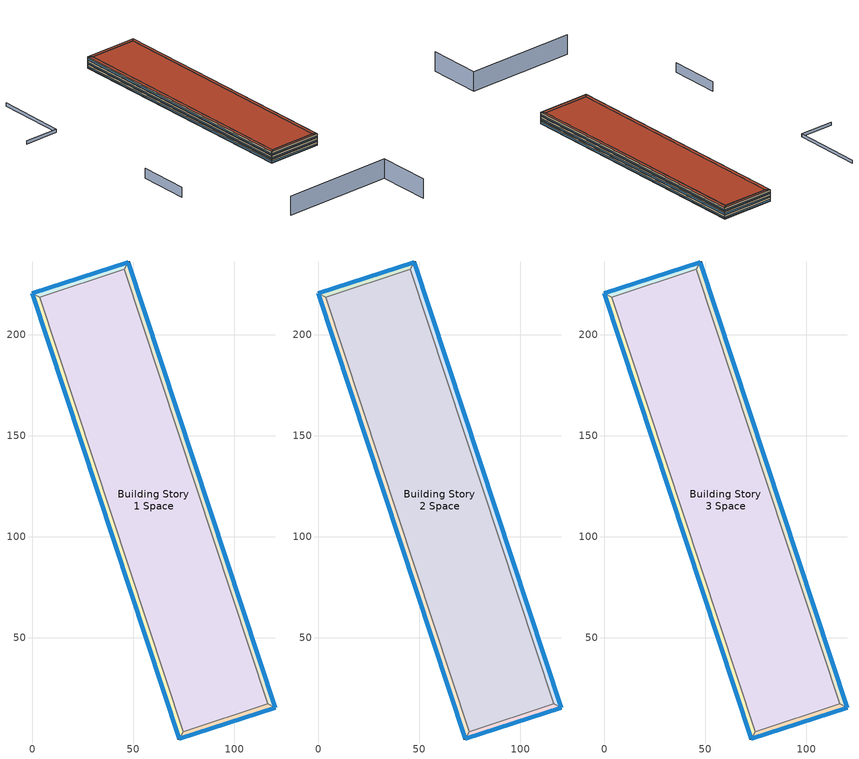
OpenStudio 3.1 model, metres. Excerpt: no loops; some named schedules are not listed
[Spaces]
Building Story 1 Space
 floor ground: 74.58,3.57 3.57,218.81 45.6,232.57 116.62,17.33 z0
 wall adiabatic (Typical Interior Wall): 3.57,218.81 74.58,3.57 116.62,17.33 45.6,232.57 3.57,218.81 z0:3.6
 ceiling adiabatic (Typical Interior Floor): 116.62,17.33 45.6,232.57 3.57,218.81 74.58,3.57 z3.6
Building Story 1 Space 1
 floor ground: 72.78,0 0,220.61 3.57,218.81 74.58,3.57 z0
 wall outside: 0,220.61 72.78,0 z0:3.6
 wall adiabatic (Typical Interior Wall): 72.78,0 74.58,3.57 3.57,218.81 0,220.61 z0:3.6
 window: 0.01,220.59 72.77,0.02 z0.76:1.84
 ceiling adiabatic (Typical Interior Ceiling): 74.58,3.57 3.57,218.81 0,220.61 72.78,0 z3.6
Building Story 1 Space 2
 floor ground: 0,220.61 47.41,236.14 45.6,232.57 3.57,218.81 z0
 wall outside: 47.41,236.14 0,220.61 z0:3.6
 wall adiabatic (Typical Interior Wall): 0,220.61 3.57,218.81 45.6,232.57 47.41,236.14 z0:3.6
 window: 47.38,236.13 0.02,220.62 z0.76:1.84
 ceiling adiabatic (Typical Interior Ceiling): 3.57,218.81 45.6,232.57 47.41,236.14 0,220.61 z3.6
Building Story 1 Space 3
 floor ground: 47.41,236.14 120.19,15.53 116.62,17.33 45.6,232.57 z0
 wall outside: 120.19,15.53 47.41,236.14 z0:3.6
 wall adiabatic (Typical Interior Wall): 47.41,236.14 45.6,232.57 116.62,17.33 120.19,15.53 z0:3.6
 window: 120.18,15.55 47.41,236.11 z0.76:1.84
 ceiling adiabatic (Typical Interior Ceiling): 45.6,232.57 116.62,17.33 120.19,15.53 47.41,236.14 z3.6
Building Story 1 Space 4
 floor ground: 120.19,15.53 72.78,0 74.58,3.57 116.62,17.33 z0
 wall outside: 72.78,0 120.19,15.53 z0:3.6
 wall adiabatic (Typical Interior Wall): 120.19,15.53 116.62,17.33 74.58,3.57 72.78,0 z0:3.6
 window: 72.8,0.01 120.16,15.52 z0.76:1.84
 ceiling adiabatic (Typical Interior Ceiling): 116.62,17.33 74.58,3.57 72.78,0 120.19,15.53 z3.6
Building Story 2 Space
 floor adiabatic (Typical Interior Floor): 74.58,3.57 3.57,218.81 45.6,232.57 116.62,17.33 z3.6
 wall adiabatic (Typical Interior Wall): 3.57,218.81 74.58,3.57 116.62,17.33 45.6,232.57 3.57,218.81 z3.6:7.2
 ceiling adiabatic (Typical Interior Ceiling): 116.62,17.33 45.6,232.57 3.57,218.81 74.58,3.57 z7.2
Building Story 2 Space 1
 floor adiabatic (Typical Interior Ceiling): 72.78,0 0,220.61 3.57,218.81 74.58,3.57 z3.6
 wall outside: 0,220.61 72.78,0 z3.6:7.2
 wall adiabatic (Typical Interior Wall): 72.78,0 74.58,3.57 3.57,218.81 0,220.61 z3.6:7.2
 window: 0.01,220.59 72.77,0.02 z4.36:5.44
 ceiling adiabatic (Typical Interior Ceiling): 74.58,3.57 3.57,218.81 0,220.61 72.78,0 z7.2
Building Story 2 Space 2
 floor adiabatic (Typical Interior Ceiling): 0,220.61 47.41,236.14 45.6,232.57 3.57,218.81 z3.6
 wall outside: 47.41,236.14 0,220.61 z3.6:7.2
 wall adiabatic (Typical Interior Wall): 0,220.61 3.57,218.81 45.6,232.57 47.41,236.14 z3.6:7.2
 window: 47.38,236.13 0.02,220.62 z4.36:5.44
 ceiling adiabatic (Typical Interior Ceiling): 3.57,218.81 45.6,232.57 47.41,236.14 0,220.61 z7.2
Building Story 2 Space 3
 floor adiabatic (Typical Interior Ceiling): 47.41,236.14 120.19,15.53 116.62,17.33 45.6,232.57 z3.6
 wall outside: 120.19,15.53 47.41,236.14 z3.6:7.2
 wall adiabatic (Typical Interior Wall): 47.41,236.14 45.6,232.57 116.62,17.33 120.19,15.53 z3.6:7.2
 window: 120.18,15.55 47.41,236.11 z4.36:5.44
 ceiling adiabatic (Typical Interior Ceiling): 45.6,232.57 116.62,17.33 120.19,15.53 47.41,236.14 z7.2
Building Story 2 Space 4
 floor adiabatic (Typical Interior Ceiling): 120.19,15.53 72.78,0 74.58,3.57 116.62,17.33 z3.6
 wall outside: 72.78,0 120.19,15.53 z3.6:7.2
 wall adiabatic (Typical Interior Wall): 120.19,15.53 116.62,17.33 74.58,3.57 72.78,0 z3.6:7.2
 window: 72.8,0.01 120.16,15.52 z4.36:5.44
 ceiling adiabatic (Typical Interior Ceiling): 116.62,17.33 74.58,3.57 72.78,0 120.19,15.53 z7.2
Building Story 3 Space
 floor adiabatic (Typical Interior Ceiling): 74.58,3.57 3.57,218.81 45.6,232.57 116.62,17.33 z7.2
 wall adiabatic (Typical Interior Wall): 3.57,218.81 74.58,3.57 116.62,17.33 45.6,232.57 3.57,218.81 z7.2:10.8
 roof outside: 116.62,17.33 45.6,232.57 3.57,218.81 74.58,3.57 z10.8
Building Story 3 Space 1
 floor adiabatic (Typical Interior Ceiling): 72.78,0 0,220.61 3.57,218.81 74.58,3.57 z7.2
 wall outside: 0,220.61 72.78,0 z7.2:10.8
 wall adiabatic (Typical Interior Wall): 72.78,0 74.58,3.57 3.57,218.81 0,220.61 z7.2:10.8
 window: 0.01,220.59 72.77,0.02 z7.96:9.04
 roof outside: 74.58,3.57 3.57,218.81 0,220.61 72.78,0 z10.8
Building Story 3 Space 2
 floor adiabatic (Typical Interior Ceiling): 0,220.61 47.41,236.14 45.6,232.57 3.57,218.81 z7.2
 wall outside: 47.41,236.14 0,220.61 z7.2:10.8
 wall adiabatic (Typical Interior Wall): 0,220.61 3.57,218.81 45.6,232.57 47.41,236.14 z7.2:10.8
 window: 47.38,236.13 0.02,220.62 z7.96:9.04
 roof outside: 3.57,218.81 45.6,232.57 47.41,236.14 0,220.61 z10.8
Building Story 3 Space 3
 floor adiabatic (Typical Interior Ceiling): 47.41,236.14 120.19,15.53 116.62,17.33 45.6,232.57 z7.2
 wall outside: 120.19,15.53 47.41,236.14 z7.2:10.8
 wall adiabatic (Typical Interior Wall): 47.41,236.14 45.6,232.57 116.62,17.33 120.19,15.53 z7.2:10.8
 window: 120.18,15.55 47.41,236.11 z7.96:9.04
 roof outside: 45.6,232.57 116.62,17.33 120.19,15.53 47.41,236.14 z10.8
Building Story 3 Space 4
 floor adiabatic (Typical Interior Ceiling): 120.19,15.53 72.78,0 74.58,3.57 116.62,17.33 z7.2
 wall outside: 72.78,0 120.19,15.53 z7.2:10.8
 wall adiabatic (Typical Interior Wall): 120.19,15.53 116.62,17.33 74.58,3.57 72.78,0 z7.2:10.8
 window: 72.8,0.01 120.16,15.52 z7.96:9.04
 roof outside: 116.62,17.33 74.58,3.57 72.78,0 120.19,15.53 z10.8
shading: -101.15,112.24 -70.26,122.19 / -70.26,122.19 -89.96,182.92 z0:3; 163.61,-107.84 148.37,-61.64 / 148.37,-61.64 49.91,-93.89 z0:18; -20.31,-27.8 -34.94,16.3 z0:9
[Site]
Buffalo Niagara Intl Ap_NY_USA: Latitude {deg}=42.817; Longitude {deg}=-78.8492; Time Zone {hr}=-5; Elevation {m}=215; Terrain=City
[Site:WaterMainsTemperature]
Calculation Method=Correlation; Annual Average Outdoor Air Temperature {C}=8.96667; Maximum Difference In Monthly Average Outdoor Air Temperatures {deltaC}=26.2
[SizingPeriod:DesignDay] Barometric Pressure {Pa}=98769; Sky Clearness=0; Rain Indicator=0; Snow Indicator=0; Day of Month=21; Daylight Saving Time Indicator=0; Humidity Indicating Type=Wetbulb; Dry-Bulb Temperature Range Modifier Type=DefaultMultipliers
Name | Maximum Dry-Bulb Temperature {C} | Daily Dry-Bulb Temperature Range {deltaC} | Humidity Indicating Conditions at Maximum Dry-Bulb | Wind Speed {m/s} | Wind Direction {deg} | Month | Day Type | Solar Model Indicator | ASHRAE Taub | ASHRAE Taud
Buffalo Niagara Intl Ap Ann Clg .4% Condns DB=>MWB 1 | 30.3 | 9.3 | 21.8 | 5.7 | 240 | 7 | SummerDesignDay | ASHRAETau | 0.462 | 2.001
Buffalo Niagara Intl Ap Ann Clg .4% Condns WB=>MDB 1 | 27.8 | 9.3 | 23.8 | 5.7 | 240 | 7 | SummerDesignDay | ASHRAETau | 0.462 | 2.001
Buffalo Niagara Intl Ap Ann Htg 99.6% Condns DB 1 | -16.3 | 0 | -16.3 | 5.1 | 270 | 1 | WinterDesignDay | ASHRAEClearSky
[ClimateZones]
Climate Zone Institution Name 1=ASHRAE; Climate Zone Document Name 1=ANSI/ASHRAE Standard 169; Climate Zone Document Year 1=2006; Climate Zone Value 1=6A
[Site:GroundTemperature:FCfactorMethod]
January Ground Temperature {C}=7.4; February Ground Temperature {C}=-0; March Ground Temperature {C}=-7.6; April Ground Temperature {C}=-12.6; May Ground Temperature {C}=-7.7; June Ground Temperature {C}=0.3; July Ground Temperature {C}=7; August Ground Temperature {C}=14.2; September Ground Temperature {C}=19.2; October Ground Temperature {C}=20.9; November Ground Temperature {C}=20; December Ground Temperature {C}=15.4
[Building]
Mall 1: Nominal Floor to Floor Height {m}=3.6; Default Construction Set=Res 90.1-2013 - StMall - ASHRAE 169-2013-6A; Standards Number of Stories=3; Standards Number of Above Ground Stories=3; Standards Building Type=StripMall
[DefaultConstructionSet]
Res 90.1-2013 - StMall - ASHRAE 169-2013-6A: Default Exterior Surface Constructions=Default Surface Constructions 1; Default Interior Surface Constructions=Default Surface Constructions 2; Default Ground Contact Surface Constructions=Default Surface Constructions 3; Default Exterior SubSurface Constructions=Default Sub Surface Constructions 1; Default Interior SubSurface Constructions=Default Sub Surface Constructions 2; Interior Partition Construction=Typical Interior Partition
[DefaultSurfaceConstructions]
Name | Floor Construction | Wall Construction | Roof Ceiling Construction
Default Surface Constructions 1 | Typical Insulated Exterior Mass Floor R-19.61 | Typical Insulated Steel Framed Exterior Wall R-20.41 | Typical IEAD Roof R-31.25
Default Surface Constructions 2 | Typical Interior Floor | Typical Interior Wall | Typical Interior Ceiling
Default Surface Constructions 3 | Typical Insulated Carpeted 8in Slab Floor | Typical Insulated Basement Mass Wall
[Construction]
Typical Insulated Exterior Mass Floor R-19.61: Typical Insulation R-17.04, 4 in. Normalweight Concrete Floor, Typical Carpet Pad
Typical Insulated Steel Framed Exterior Wall R-20.41: 25mm Stucco, 5/8 in. Gypsum Board, Typical Insulation R-18.23, 5/8 in. Gypsum Board
Typical IEAD Roof R-31.25: Roof Membrane, Typical Insulation R-30.13, Metal Roof Surface
Typical Interior Floor: 100mm Normalweight concrete floor, CP02 CARPET PAD
Typical Interior Wall: G01 13mm gypsum board, G01 13mm gypsum board
Typical Interior Ceiling: CP02 CARPET PAD, 100mm Normalweight concrete floor
Typical Insulated Carpeted 8in Slab Floor: 8 in. Normalweight Concrete Floor, Typical Carpet Pad
Typical Insulated Basement Mass Wall: 8 in. Concrete Block Basement Wall
U 0.48 SHGC 0.40 Dbl Ref-D Clr 6mm/13mm: REF D CLEAR 6MM, AIR 13MM, CLEAR 6MM
Typical Insulated Metal Door R-2.0: F08 Metal surface, Typical Insulation R-1.15
U 0.44 SHGC 0.26 Dbl Ref-B-H Clr 6mm/13mm Air: REF B CLEAR HI 6MM, AIR 13MM, CLEAR 6MM
Typical Overhead Door R-2.0: Typical Insulation R-1.15 1
Window_U_0.50_SHGC_0.40_Skylight_Frame_Width_0.430_in: Glass_2052_LayerAvg, Gap_1_W_0_0038, Glass_2027F_LayerAvg
Typical Interior Window: Clear 3mm
Typical Interior Door; Typical Interior Partition: G05 25mm wood
InteriorFurnishings 1: Std Wood 6inch 1
InteriorFurnishings 2: Std Wood 6inch 2
[Material:NoMass] Roughness=Smooth; Thermal Absorptance=0.9; Solar Absorptance=0.7
Name | Thermal Resistance {m2-K/W} | Visible Absorptance
Typical Insulation R-17.04 | 3.00072 | 0.7
Typical Carpet Pad; CP02 CARPET PAD | 0.21648 | 0.8
Typical Insulation R-18.23 | 3.21036 | 0.7
Typical Insulation R-30.13 | 5.30668 | 0.7
Typical Insulation R-1.15 | 0.202509 | 0.7
Typical Insulation R-1.15 1 | 0.202527 | 0.7
[Material] Thermal Absorptance=0.9
Name | Roughness | Thickness {m} | Conductivity {W/m-K} | Density {kg/m3} | Specific Heat {J/kg-K} | Solar Absorptance | Visible Absorptance
4 in. Normalweight Concrete Floor | MediumRough | 0.1016 | 2.31 | 2322 | 832 | 0.7 | 0.7
25mm Stucco | Smooth | 0.0254 | 0.72 | 1856 | 840 | 0.7 | 0.7
5/8 in. Gypsum Board | MediumSmooth | 0.0159 | 0.16 | 800 | 1090 | 0.7 | 0.7
Roof Membrane | VeryRough | 0.0095 | 0.16 | 1121.29 | 1460 | 0.7 | 0.7
Metal Roof Surface; F08 Metal surface | Smooth | 0.0008 | 45.28 | 7824 | 500 | 0.7 | 0.7
100mm Normalweight concrete floor | MediumRough | 0.1016 | 2.31045 | 2322 | 832.557 | 0.7 | 0.7
G01 13mm gypsum board | Smooth | 0.0127 | 0.160031 | 800.001 | 1090.73 | 0.7 | 0.5
8 in. Normalweight Concrete Floor | MediumRough | 0.2032 | 2.31 | 2322 | 832 | 0.7 | 0.7
8 in. Concrete Block Basement Wall | MediumRough | 0.2032 | 1.326 | 1842 | 912 | 0.7 | 0.7
G05 25mm wood | MediumSmooth | 0.0254 | 0.15 | 608 | 1630 | 0.5 | 0.5
Std Wood 6inch 1; Std Wood 6inch 2 | MediumSmooth | 0.15 | 0.12 | 540 | 1210 | 0.7 | 0.7
[DefaultSubSurfaceConstructions]
Name | Fixed Window Construction | Operable Window Construction | Door Construction | Glass Door Construction | Overhead Door Construction | Skylight Construction | Tubular Daylight Dome Construction | Tubular Daylight Diffuser Construction
Default Sub Surface Constructions 1 | U 0.48 SHGC 0.40 Dbl Ref-D Clr 6mm/13mm | U 0.48 SHGC 0.40 Dbl Ref-D Clr 6mm/13mm | Typical Insulated Metal Door R-2.0 | U 0.44 SHGC 0.26 Dbl Ref-B-H Clr 6mm/13mm Air | Typical Overhead Door R-2.0 | Window_U_0.50_SHGC_0.40_Skylight_Frame_Width_0.430_in | Typical Interior Window | Typical Interior Window
Default Sub Surface Constructions 2 | Typical Interior Window | Typical Interior Window | Typical Interior Door
[WindowMaterial:Glazing] Optical Data Type=SpectralAverage; Infrared Transmittance at Normal Incidence=0; Dirt Correction Factor for Solar and Visible Transmittance=1; Solar Diffusing=No
Name | Thickness {m} | Solar Transmittance at Normal Incidence | Front Side Solar Reflectance at Normal Incidence | Back Side Solar Reflectance at Normal Incidence | Visible Transmittance at Normal Incidence | Front Side Visible Reflectance at Normal Incidence | Back Side Visible Reflectance at Normal Incidence | Front Side Infrared Hemispherical Emissivity | Back Side Infrared Hemispherical Emissivity | Conductivity {W/m-K}
REF D CLEAR 6MM | 0.006 | 0.429 | 0.308 | 0.379 | 0.334 | 0.453 | 0.505 | 0.84 | 0.82 | 0.9
CLEAR 6MM | 0.006 | 0.775 | 0.071 | 0.071 | 0.881 | 0.08 | 0.08 | 0.84 | 0.84 | 0.9
REF B CLEAR HI 6MM | 0.006 | 0.24 | 0.16 | 0.32 | 0.3 | 0.16 | 0.29 | 0.84 | 0.6 | 0.9
Glass_2052_LayerAvg | 0.00837 | 0.507767 | 0.054228 | 0.0544931 | 0.586833 | 0.05805 | 0.058397 | 0.84 | 0.84 | 1
Glass_2027F_LayerAvg | 0.004 | 0.369744 | 0.470069 | 0.340935 | 0.765222 | 0.0546 | 0.073741 | 0.03675 | 0.84 | 1
Clear 3mm | 0.003 | 0.837 | 0.075 | 0.075 | 0.898 | 0.081 | 0.081 | 0.84 | 0.84 | 0.9
[WindowMaterial:Gas] Gas Type=Air
Name | Thickness {m}
AIR 13MM | 0.0127
Gap_1_W_0_0038 | 0.0038
[People:Definition] Number of People Calculation Method=People/Area; People per Space Floor Area {person/m2}=0.0861113; Fraction Radiant=0.3; Enable ASHRAE 55 Comfort Warnings=Yes; Mean Radiant Temperature Calculation Type=ZoneAveraged; Thermal Comfort Model Type 1=Fanger
StripMall Strip mall - type 1 People Definition; StripMall Strip mall - type 2 People Definition; StripMall Strip mall - type 3 People Definition
[Lights:Definition] Design Level Calculation Method=Watts/Area; Fraction Radiant=0.7; Fraction Visible=0.2; Return Air Fraction=0
Name | Watts per Space Floor Area {W/m2}
StripMall Strip mall - type 1 Lights Definition; StripMall Strip mall - type 2 Lights Definition; StripMall Strip mall - type 3 Lights Definition | 13.4549
StripMall Strip mall - type 1 Additional Lights Definition | 4.12753
StripMall Strip mall - type 2 Additional Lights Definition | 2.09315
StripMall Strip mall - type 3 Additional Lights Definition | 0.478574
[ElectricEquipment:Definition] Design Level Calculation Method=Watts/Area
Name | Watts per Space Floor Area {W/m2} | Fraction Latent | Fraction Radiant | Fraction Lost
StripMall Strip mall - type 1 Elec Equip Definition; StripMall Strip mall - type 2 Elec Equip Definition; StripMall Strip mall - type 3 Elec Equip Definition | 4.30556 | 0 | 0.5 | 0
Elevator Lift Motor 1 - pre-normalized value was 16055 W. | 1.3847 | 0 | 0 | 1
Elevator Fan 1 - pre-normalized value was 31 W. | 0.00267001 |  | 0.5
Elevator Lights 1 - pre-normalized value was 32 W. | 0.00278997 |  | 0.5
[DesignSpecification:OutdoorAir] Outdoor Air Method=Sum; Outdoor Air Flow per Floor Area {m3/s-m2}=0.0011811
Blended OA; Blended OA 1; Blended OA 2
[DefaultScheduleSet]
Story Ground Blended Space Type Schedule Set; Story Mid Blended Space Type Schedule Set; Story Top Blended Space Type Schedule Set
[SpaceInfiltration:DesignFlowRate] Schedule=Always On Discrete; Design Flow Rate Calculation Method=Flow/ExteriorArea; Constant Term Coefficient=0; Temperature Term Coefficient=0; Velocity Term Coefficient=0.224; Velocity Squared Term Coefficient=0
Name | Space or SpaceType | Flow per Exterior Surface Area {m3/s-m2}
StripMall Strip mall - type 1 A  - Story Ground Infiltration; StripMall Strip mall - type 1 C  - Story Ground Infiltration | Story Ground Blended Space Type | 0.000166035
StripMall Strip mall - type 1 A end_a - Story Ground Infiltration; StripMall Strip mall - type 1 C end_a - Story Ground Infiltration; StripMall Strip mall - type 2 A end_b - Story Ground Infiltration; StripMall Strip mall - type 2 C end_b - Story Ground Infiltration | Story Ground Blended Space Type | 9.67361e-06
StripMall Strip mall - type 1 B end_a - Story Ground Infiltration; StripMall Strip mall - type 2 B end_b - Story Ground Infiltration | Story Ground Blended Space Type | 4.72837e-05
StripMall Strip mall - type 2 A  - Story Ground Infiltration; StripMall Strip mall - type 2 C  - Story Ground Infiltration | Story Ground Blended Space Type | 5.21205e-05
StripMall Strip mall - type 2 A  - Story Mid Infiltration; StripMall Strip mall - type 2 C  - Story Mid Infiltration; StripMall Strip mall - type 3 A  - Story Mid Infiltration; StripMall Strip mall - type 3 C  - Story Mid Infiltration | Story Mid Blended Space Type | 0.000109078
StripMall Strip mall - type 2 A end_b - Story Mid Infiltration; StripMall Strip mall - type 2 C end_b - Story Mid Infiltration; StripMall Strip mall - type 3 A end_a - Story Mid Infiltration; StripMall Strip mall - type 3 C end_a - Story Mid Infiltration | Story Mid Blended Space Type | 9.67361e-06
StripMall Strip mall - type 2 B end_b - Story Mid Infiltration; StripMall Strip mall - type 3 B end_a - Story Mid Infiltration | Story Mid Blended Space Type | 4.72837e-05
StripMall Strip mall - type 3 A  - Story Top Infiltration; StripMall Strip mall - type 3 C  - Story Top Infiltration | Story Top Blended Space Type | 2.7048e-05
StripMall Strip mall - type 3 A end_a - Story Top Infiltration; StripMall Strip mall - type 3 A end_b - Story Top Infiltration; StripMall Strip mall - type 3 C end_a - Story Top Infiltration; StripMall Strip mall - type 3 C end_b - Story Top Infiltration | Story Top Blended Space Type | 1.19938e-06
StripMall Strip mall - type 3 B end_a - Story Top Infiltration; StripMall Strip mall - type 3 B end_b - Story Top Infiltration | Story Top Blended Space Type | 5.86247e-06
[ElectricEquipment]
Name | Electric Equipment Definition | Space or SpaceType | Schedule | Multiplier
9 Elevator Lift Motors | Elevator Lift Motor 1 - pre-normalized value was 16055 W. | Story Ground Blended Space Type | Elevator Schedule 1 | 9
9 Elevator Fans | Elevator Fan 1 - pre-normalized value was 31 W. | Story Ground Blended Space Type | Elevator Schedule 3 | 9
9 Elevator Lights | Elevator Lights 1 - pre-normalized value was 32 W. | Story Ground Blended Space Type | Elevator Schedule 2 | 9
StripMall Strip mall - type 1 Elec Equip 1 | StripMall Strip mall - type 1 Elec Equip Definition | Story Ground Blended Space Type | RetailStripmall Type1_EQUIP_SCH | 0.75
StripMall Strip mall - type 2 Elec Equip 1 | StripMall Strip mall - type 2 Elec Equip Definition | Story Ground Blended Space Type | RetailStripmall Type2_EQUIP_SCH | 0.25
StripMall Strip mall - type 3 Elec Equip 1 | StripMall Strip mall - type 3 Elec Equip Definition | Story Mid Blended Space Type | RetailStripmall Type3_EQUIP_SCH | 0.5
StripMall Strip mall - type 2 Elec Equip 2 | StripMall Strip mall - type 2 Elec Equip Definition | Story Mid Blended Space Type | RetailStripmall Type2_EQUIP_SCH | 0.5
StripMall Strip mall - type 3 Elec Equip 2 | StripMall Strip mall - type 3 Elec Equip Definition | Story Top Blended Space Type | RetailStripmall Type3_EQUIP_SCH | 1
[Exterior:Lights:Definition]
Name | Design Level {W}
Parking Areas and Drives Def (W/ft^2) | 0.1
Building Facades Def (W/ft^2) | 0.15
Main Entries Def (W/ft) | 30
Other Doors Def (W/ft) | 20
[Exterior:Lights] Control Option=AstronomicalClock
Name | Exterior Lights Definition | Schedule | Multiplier
Parking Areas and Drives | Parking Areas and Drives Def (W/ft^2) | Schedule Ruleset 2 | 705282
Building Facades | Building Facades Def (W/ft^2) | Schedule Ruleset 1 | 17663.7
Main Entries | Main Entries Def (W/ft) | Schedule Ruleset 2 | 599.054
Other Doors | Other Doors Def (W/ft) | Schedule Ruleset 2 | 329.48
[ThermostatSetpoint:DualSetpoint]
Name | Heating Setpoint Temperature Schedule | Cooling Setpoint Temperature Schedule
Story Ground Blended Space Type Thermostat; Story Ground Blended Space Type Thermostat 1; Story Ground Blended Space Type Thermostat 2; Story Ground Blended Space Type Thermostat 3; Story Ground Blended Space Type Thermostat 4 | RetailStripmall Type1_HTGSETP_SCH_NO_OPTIMUM | RetailStripmall Type1_CLGSETP_SCH_NO_OPTIMUM
Story Mid Blended Space Type Thermostat; Story Mid Blended Space Type Thermostat 1; Story Mid Blended Space Type Thermostat 2; Story Mid Blended Space Type Thermostat 3; Story Mid Blended Space Type Thermostat 4; Story Top Blended Space Type Thermostat; Story Top Blended Space Type Thermostat 1; Story Top Blended Space Type Thermostat 2; Story Top Blended Space Type Thermostat 3; Story Top Blended Space Type Thermostat 4 | RetailStripmall Type3_HTGSETP_SCH_NO_OPTIMUM | RetailStripmall Type3_CLGSETP_SCH_NO_OPTIMUM
[InternalMass:Definition] Design Level Calculation Method=SurfaceArea/Area; Surface Area per Space Floor Area=2
Name | Construction
Internal Mass Definition 2 | InteriorFurnishings 1
Internal Mass Definition 3 | InteriorFurnishings 2
[InternalMass]
Name | Internal Mass Definition | Space or SpaceType | Multiplier
StripMall Strip mall - type 3 C end_b - Story Top Mass; StripMall Strip mall - type 3 A end_a - Story Top Mass; StripMall Strip mall - type 3 A end_b - Story Top Mass; StripMall Strip mall - type 3 C end_a - Story Top Mass | Internal Mass Definition 2 | Story Top Blended Space Type | 0.00180284
StripMall Strip mall - type 3 B end_b - Story Top Mass; StripMall Strip mall - type 3 B end_a - Story Top Mass | Internal Mass Definition 2 | Story Top Blended Space Type | 0.0176243
StripMall Strip mall - type 3 C  - Story Top Mass; StripMall Strip mall - type 3 A  - Story Top Mass | Internal Mass Definition 2 | Story Top Blended Space Type | 0.0813141
StripMall Strip mall - type 2 C end_b - Story Mid Mass; StripMall Strip mall - type 3 C end_a - Story Mid Mass; StripMall Strip mall - type 3 A end_a - Story Mid Mass; StripMall Strip mall - type 2 A end_b - Story Mid Mass | Internal Mass Definition 2 | Story Mid Blended Space Type | 0.00180284
StripMall Strip mall - type 2 A  - Story Mid Mass; StripMall Strip mall - type 3 C  - Story Mid Mass; StripMall Strip mall - type 2 C  - Story Mid Mass; StripMall Strip mall - type 3 A  - Story Mid Mass | Internal Mass Definition 2 | Story Mid Blended Space Type | 0.040657
StripMall Strip mall - type 3 B end_a - Story Mid Mass; StripMall Strip mall - type 2 B end_b - Story Mid Mass | Internal Mass Definition 2 | Story Mid Blended Space Type | 0.0176243
StripMall Strip mall - type 3 B  - Story Mid Mass; StripMall Strip mall - type 2 B  - Story Mid Mass | Internal Mass Definition 2 | Story Mid Blended Space Type | 0.397456
StripMall Strip mall - type 1 C  - Story Ground Mass; StripMall Strip mall - type 1 A  - Story Ground Mass | Internal Mass Definition 2 | Story Ground Blended Space Type | 0.061887
StripMall Strip mall - type 3 B  - Story Top Mass | Internal Mass Definition 2 | Story Top Blended Space Type | 0.794912
StripMall Strip mall - type 2 B end_b - Story Ground Mass; StripMall Strip mall - type 1 B end_a - Story Ground Mass | Internal Mass Definition 2 | Story Ground Blended Space Type | 0.0176243
StripMall Strip mall - type 2 A  - Story Ground Mass; StripMall Strip mall - type 2 C  - Story Ground Mass | Internal Mass Definition 2 | Story Ground Blended Space Type | 0.0194271
StripMall Strip mall - type 2 A end_b - Story Ground Mass; StripMall Strip mall - type 2 C end_b - Story Ground Mass; StripMall Strip mall - type 1 A end_a - Story Ground Mass; StripMall Strip mall - type 1 C end_a - Story Ground Mass | Internal Mass Definition 2 | Story Ground Blended Space Type | 0.00180284
StripMall Strip mall - type 2 B  - Story Ground Mass | Internal Mass Definition 2 | Story Ground Blended Space Type | 0.189916
StripMall Strip mall - type 1 B  - Story Ground Mass | Internal Mass Definition 2 | Story Ground Blended Space Type | 0.604996
Building Story 3 Space 4 Mass | Internal Mass Definition 3 | Building Story 3 Space 4 | 1
Building Story 3 Space 3 Mass | Internal Mass Definition 3 | Building Story 3 Space 3 | 1
Building Story 2 Space 4 Mass | Internal Mass Definition 3 | Building Story 2 Space 4 | 1
Building Story 2 Space 3 Mass | Internal Mass Definition 3 | Building Story 2 Space 3 | 1
Building Story 2 Space 2 Mass | Internal Mass Definition 3 | Building Story 2 Space 2 | 1
Building Story 3 Space 1 Mass | Internal Mass Definition 3 | Building Story 3 Space 1 | 1
Building Story 2 Space Mass | Internal Mass Definition 3 | Building Story 2 Space | 1
Building Story 3 Space Mass | Internal Mass Definition 3 | Building Story 3 Space | 1
Building Story 1 Space 1 Mass | Internal Mass Definition 3 | Building Story 1 Space 1 | 1
Building Story 1 Space 2 Mass | Internal Mass Definition 3 | Building Story 1 Space 2 | 1
Building Story 1 Space 4 Mass | Internal Mass Definition 3 | Building Story 1 Space 4 | 1
Building Story 2 Space 1 Mass | Internal Mass Definition 3 | Building Story 2 Space 1 | 1
Building Story 1 Space 3 Mass | Internal Mass Definition 3 | Building Story 1 Space 3 | 1
Building Story 3 Space 2 Mass | Internal Mass Definition 3 | Building Story 3 Space 2 | 1
Building Story 1 Space Mass | Internal Mass Definition 3 | Building Story 1 Space | 1
[People] Activity Level Schedule=HotelSmall Activity_Sch; Work Efficiency Schedule=Work Efficiency Schedule; Clothing Insulation Schedule=Clothing Schedule; Air Velocity Schedule=Air Velocity Schedule
Name | People Definition | Space or SpaceType | Number of People Schedule | Multiplier
StripMall Strip mall - type 1 People 1 | StripMall Strip mall - type 1 People Definition | Story Ground Blended Space Type | RetailStripmall Type1_OCC_SCH | 0.75
StripMall Strip mall - type 2 People 1 | StripMall Strip mall - type 2 People Definition | Story Ground Blended Space Type | RetailStripmall Type2_OCC_SCH | 0.25
StripMall Strip mall - type 3 People 1 | StripMall Strip mall - type 3 People Definition | Story Mid Blended Space Type | RetailStripmall Type3_OCC_SCH | 0.5
StripMall Strip mall - type 2 People 2 | StripMall Strip mall - type 2 People Definition | Story Mid Blended Space Type | RetailStripmall Type2_OCC_SCH | 0.5
StripMall Strip mall - type 3 People 2 | StripMall Strip mall - type 3 People Definition | Story Top Blended Space Type | RetailStripmall Type3_OCC_SCH | 1
[Lights] Fraction Replaceable=1
Name | Lights Definition | Space or SpaceType | Schedule | Multiplier
StripMall Strip mall - type 1 Additional Lights 1 | StripMall Strip mall - type 1 Additional Lights Definition | Story Ground Blended Space Type | RetailStripmall Type1_LIGHT_SCH_2013 | 0.75
StripMall Strip mall - type 1 Lights 1 | StripMall Strip mall - type 1 Lights Definition | Story Ground Blended Space Type | RetailStripmall Type1_LIGHT_SCH_2013 | 0.75
StripMall Strip mall - type 2 Lights 1 | StripMall Strip mall - type 2 Lights Definition | Story Ground Blended Space Type | RetailStripmall Type2_LIGHT_SCH_2013 | 0.25
StripMall Strip mall - type 2 Additional Lights 1 | StripMall Strip mall - type 2 Additional Lights Definition | Story Ground Blended Space Type | RetailStripmall Type2_LIGHT_SCH_2013 | 0.25
StripMall Strip mall - type 3 Additional Lights 1 | StripMall Strip mall - type 3 Additional Lights Definition | Story Mid Blended Space Type | RetailStripmall Type3_LIGHT_SCH_2013 | 0.5
StripMall Strip mall - type 3 Lights 1 | StripMall Strip mall - type 3 Lights Definition | Story Mid Blended Space Type | RetailStripmall Type3_LIGHT_SCH_2013 | 0.5
StripMall Strip mall - type 2 Lights 2 | StripMall Strip mall - type 2 Lights Definition | Story Mid Blended Space Type | RetailStripmall Type2_LIGHT_SCH_2013 | 0.5
StripMall Strip mall - type 2 Additional Lights 2 | StripMall Strip mall - type 2 Additional Lights Definition | Story Mid Blended Space Type | RetailStripmall Type2_LIGHT_SCH_2013 | 0.5
StripMall Strip mall - type 3 Additional Lights 2 | StripMall Strip mall - type 3 Additional Lights Definition | Story Top Blended Space Type | RetailStripmall Type3_LIGHT_SCH_2013 | 1
StripMall Strip mall - type 3 Lights 2 | StripMall Strip mall - type 3 Lights Definition | Story Top Blended Space Type | RetailStripmall Type3_LIGHT_SCH_2013 | 1
[SpaceType] Standards Building Type=StripMall
Name | Default Schedule Set | Design Specification Outdoor Air Object | Standards Space Type
Story Ground Blended Space Type | Story Ground Blended Space Type Schedule Set | Blended OA | Strip mall - type 1
Story Mid Blended Space Type | Story Mid Blended Space Type Schedule Set | Blended OA 1 | Strip mall - type 3
Story Top Blended Space Type | Story Top Blended Space Type Schedule Set | Blended OA 2 | Strip mall - type 3
[Space]
Name | Space Type | Building Story | Thermal Zone
Building Story 1 Space | Story Ground Blended Space Type | Building Story 1 | Building Story 1 ThermalZone
Building Story 1 Space 1 | Story Ground Blended Space Type | Building Story 1 | Building Story 1 ThermalZone 1
Building Story 1 Space 2 | Story Ground Blended Space Type | Building Story 1 | Building Story 1 ThermalZone 2
Building Story 1 Space 3 | Story Ground Blended Space Type | Building Story 1 | Building Story 1 ThermalZone 3
Building Story 1 Space 4 | Story Ground Blended Space Type | Building Story 1 | Building Story 1 ThermalZone 4
Building Story 2 Space | Story Mid Blended Space Type | Building Story 2 | Building Story 2 ThermalZone
Building Story 2 Space 1 | Story Mid Blended Space Type | Building Story 2 | Building Story 2 ThermalZone 1
Building Story 2 Space 2 | Story Mid Blended Space Type | Building Story 2 | Building Story 2 ThermalZone 2
Building Story 2 Space 3 | Story Mid Blended Space Type | Building Story 2 | Building Story 2 ThermalZone 3
Building Story 2 Space 4 | Story Mid Blended Space Type | Building Story 2 | Building Story 2 ThermalZone 4
Building Story 3 Space | Story Top Blended Space Type | Building Story 3 | Building Story 3 ThermalZone
Building Story 3 Space 1 | Story Top Blended Space Type | Building Story 3 | Building Story 3 ThermalZone 1
Building Story 3 Space 2 | Story Top Blended Space Type | Building Story 3 | Building Story 3 ThermalZone 2
Building Story 3 Space 3 | Story Top Blended Space Type | Building Story 3 | Building Story 3 ThermalZone 3
Building Story 3 Space 4 | Story Top Blended Space Type | Building Story 3 | Building Story 3 ThermalZone 4
[BuildingStory] Nominal Floor to Floor Height {m}=3.6
Name | Nominal Z Coordinate {m}
Building Story 1 | 3.6
Building Story 2 | 7.2
Building Story 3 | 10.8
[ThermalZone] Use Ideal Air Loads=No
Name | Thermostat
Building Story 1 ThermalZone | Story Ground Blended Space Type Thermostat
Building Story 1 ThermalZone 1 | Story Ground Blended Space Type Thermostat 1
Building Story 1 ThermalZone 2 | Story Ground Blended Space Type Thermostat 2
Building Story 1 ThermalZone 3 | Story Ground Blended Space Type Thermostat 3
Building Story 1 ThermalZone 4 | Story Ground Blended Space Type Thermostat 4
Building Story 2 ThermalZone | Story Mid Blended Space Type Thermostat
Building Story 2 ThermalZone 1 | Story Mid Blended Space Type Thermostat 1
Building Story 2 ThermalZone 2 | Story Mid Blended Space Type Thermostat 2
Building Story 2 ThermalZone 3 | Story Mid Blended Space Type Thermostat 3
Building Story 2 ThermalZone 4 | Story Mid Blended Space Type Thermostat 4
Building Story 3 ThermalZone | Story Top Blended Space Type Thermostat
Building Story 3 ThermalZone 1 | Story Top Blended Space Type Thermostat 1
Building Story 3 ThermalZone 2 | Story Top Blended Space Type Thermostat 2
Building Story 3 ThermalZone 3 | Story Top Blended Space Type Thermostat 3
Building Story 3 ThermalZone 4 | Story Top Blended Space Type Thermostat 4
[Schedule:Ruleset]
Name | Default Day Schedule | Summer Design Day Schedule | Winter Design Day Schedule
Clothing Schedule | Clothing Schedule Default Winter Clothes
Air Velocity Schedule | Air Velocity Schedule Default
Work Efficiency Schedule | Work Efficiency Schedule Default
RetailStripmall Type1_OCC_SCH | RetailStripmall Type1_OCC_SCH Default | RetailStripmall Type1_OCC_SCH Summer Design Day | RetailStripmall Type1_OCC_SCH Winter Design Day
HotelSmall Activity_Sch | HotelSmall Activity_Sch Default | HotelSmall Activity_Sch Summer Design Day | HotelSmall Activity_Sch Winter Design Day
RetailStripmall Type1_LIGHT_SCH_2013 | RetailStripmall Type1_LIGHT_SCH_2013 Default | RetailStripmall Type1_LIGHT_SCH_2013 Summer Design Day | RetailStripmall Type1_LIGHT_SCH_2013 Winter Design Day
RetailStripmall Type1_EQUIP_SCH | RetailStripmall Type1_EQUIP_SCH Default | RetailStripmall Type1_EQUIP_SCH Summer Design Day | RetailStripmall Type1_EQUIP_SCH Winter Design Day
RetailStripmall Type2_OCC_SCH | RetailStripmall Type2_OCC_SCH Default | RetailStripmall Type2_OCC_SCH Summer Design Day | RetailStripmall Type2_OCC_SCH Winter Design Day
RetailStripmall Type2_LIGHT_SCH_2013 | RetailStripmall Type2_LIGHT_SCH_2013 Default | RetailStripmall Type2_LIGHT_SCH_2013 Summer Design Day | RetailStripmall Type2_LIGHT_SCH_2013 Winter Design Day
RetailStripmall Type2_EQUIP_SCH | RetailStripmall Type2_EQUIP_SCH Default | RetailStripmall Type2_EQUIP_SCH Summer Design Day | RetailStripmall Type2_EQUIP_SCH Winter Design Day
RetailStripmall Type3_OCC_SCH | RetailStripmall Type3_OCC_SCH Default | RetailStripmall Type3_OCC_SCH Summer Design Day | RetailStripmall Type3_OCC_SCH Winter Design Day
RetailStripmall Type3_LIGHT_SCH_2013 | RetailStripmall Type3_LIGHT_SCH_2013 Default | RetailStripmall Type3_LIGHT_SCH_2013 Summer Design Day | RetailStripmall Type3_LIGHT_SCH_2013 Winter Design Day
RetailStripmall Type3_EQUIP_SCH | RetailStripmall Type3_EQUIP_SCH Default | RetailStripmall Type3_EQUIP_SCH Summer Design Day | RetailStripmall Type3_EQUIP_SCH Winter Design Day
Elevator Schedule 1 | 33 space(s) Occ Sch Default 1 | 33 space(s) Occ Sch Summer Design Day 1 | 33 space(s) Occ Sch Winter Design Day 1
Elevator Schedule 2 | 33 space(s) Occ Sch Default 2 | 33 space(s) Occ Sch Summer Design Day 2 | 33 space(s) Occ Sch Winter Design Day 2
Elevator Schedule 3 | 33 space(s) Occ Sch Default 3 | 33 space(s) Occ Sch Summer Design Day 3 | 33 space(s) Occ Sch Winter Design Day 3
Schedule Ruleset 1 | Schedule Day 29
Schedule Ruleset 2 | Schedule Day 30
RetailStripmall Type1_HTGSETP_SCH_NO_OPTIMUM | RetailStripmall Type1_HTGSETP_SCH_NO_OPTIMUM Default | RetailStripmall Type1_HTGSETP_SCH_NO_OPTIMUM Summer Design Day | RetailStripmall Type1_HTGSETP_SCH_NO_OPTIMUM Winter Design Day
RetailStripmall Type1_CLGSETP_SCH_NO_OPTIMUM | RetailStripmall Type1_CLGSETP_SCH_NO_OPTIMUM Default | RetailStripmall Type1_CLGSETP_SCH_NO_OPTIMUM Summer Design Day | RetailStripmall Type1_CLGSETP_SCH_NO_OPTIMUM Winter Design Day
RetailStripmall Type3_HTGSETP_SCH_NO_OPTIMUM | RetailStripmall Type3_HTGSETP_SCH_NO_OPTIMUM Default | RetailStripmall Type3_HTGSETP_SCH_NO_OPTIMUM Summer Design Day | RetailStripmall Type3_HTGSETP_SCH_NO_OPTIMUM Winter Design Day
RetailStripmall Type3_CLGSETP_SCH_NO_OPTIMUM | RetailStripmall Type3_CLGSETP_SCH_NO_OPTIMUM Default | RetailStripmall Type3_CLGSETP_SCH_NO_OPTIMUM Summer Design Day | RetailStripmall Type3_CLGSETP_SCH_NO_OPTIMUM Winter Design Day
[Schedule:Day]
Clothing Schedule Default Winter Clothes; RetailStripmall Type1_OCC_SCH Summer Design Day; RetailStripmall Type1_LIGHT_SCH_2013 Summer Design Day; RetailStripmall Type1_EQUIP_SCH Summer Design Day; RetailStripmall Type2_OCC_SCH Summer Design Day; RetailStripmall Type2_LIGHT_SCH_2013 Summer Design Day; RetailStripmall Type2_EQUIP_SCH Summer Design Day; RetailStripmall Type3_OCC_SCH Summer Design Day; RetailStripmall Type3_LIGHT_SCH_2013 Summer Design Day; RetailStripmall Type3_EQUIP_SCH Summer Design Day; 33 space(s) Occ Sch Summer Design Day 1; 33 space(s) Occ Sch Winter Design Day 1; 33 space(s) Occ Sch Summer Design Day 2; 33 space(s) Occ Sch Winter Design Day 2; 33 space(s) Occ Sch Summer Design Day 3; 33 space(s) Occ Sch Winter Design Day 3: 24, 0, 1
Clothing Schedule Summer Clothes: 24, 0, 0.5
Air Velocity Schedule Default: 24, 0, 0.2
Work Efficiency Schedule Default; RetailStripmall Type1_OCC_SCH Winter Design Day; RetailStripmall Type1_LIGHT_SCH_2013 Winter Design Day; RetailStripmall Type1_EQUIP_SCH Winter Design Day; RetailStripmall Type2_OCC_SCH Winter Design Day; RetailStripmall Type2_LIGHT_SCH_2013 Winter Design Day; RetailStripmall Type2_EQUIP_SCH Winter Design Day; RetailStripmall Type3_OCC_SCH Winter Design Day; RetailStripmall Type3_LIGHT_SCH_2013 Winter Design Day; RetailStripmall Type3_EQUIP_SCH Winter Design Day: 24, 0, 0
RetailStripmall Type1_OCC_SCH Default: 8, 0, 0, 10, 0, 0.05, 11, 0, 0.1, 12, 0, 0.2, 13, 0, 0.4, 14, 0, 0.6, 16, 0, 0.4, 17, 0, 0.3, 19, 0, 0.6, 21, 0, 0.4, 22, 0, 0.3, 23, 0, 0.2, 24, 0, 0.05
RetailStripmall Type1_OCC_SCH Mon|Tue|Wed|Thu Day: 8, 0, 0, 10, 0, 0.05, 12, 0, 0.1, 13, 0, 0.2, 15, 0, 0.4, 17, 0, 0.25, 20, 0, 0.5, 23, 0, 0.3, 24, 0, 0.05
RetailStripmall Type1_OCC_SCH Sat|Fri Day: 1, 0, 0.05, 9, 0, 0, 10, 0, 0.05, 12, 0, 0.1, 13, 0, 0.2, 14, 0, 0.6, 15, 0, 0.4, 17, 0, 0.25, 20, 0, 0.5, 23, 0, 0.3, 24, 0, 0.2
HotelSmall Activity_Sch Default; HotelSmall Activity_Sch Winter Design Day; HotelSmall Activity_Sch Summer Design Day: 24, 0, 132
RetailStripmall Type1_LIGHT_SCH_2013 Default; RetailStripmall Type1_LIGHT_SCH_2013 Default|Mon|Tue|Wed|Thu Day: 8, 0, 0.05, 9, 0, 0.04991, 10, 0, 0.4991, 23, 0, 0.94829, 24, 0, 0.4991
RetailStripmall Type1_LIGHT_SCH_2013 Sat|Fri Day: 1, 0, 0.4991, 9, 0, 0.05, 10, 0, 0.4991, 24, 0, 0.94829
RetailStripmall Type1_EQUIP_SCH Default; RetailStripmall Type1_EQUIP_SCH Default|Mon|Tue|Wed|Thu Day: 9, 0, 0.05, 10, 0, 0.5, 23, 0, 0.9, 24, 0, 0.5
RetailStripmall Type1_EQUIP_SCH Sat|Fri Day: 1, 0, 0.5, 9, 0, 0.05, 10, 0, 0.5, 24, 0, 0.9
RetailStripmall Type2_OCC_SCH Default: 9, 0, 0, 10, 0, 0.05, 11, 0, 0.1, 12, 0, 0.2, 14, 0, 0.4, 15, 0, 0.3, 16, 0, 0.2, 17, 0, 0.1, 18, 0, 0.05, 24, 0, 0
RetailStripmall Type2_OCC_SCH Sat Day: 8, 0, 0, 9, 0, 0.05, 11, 0, 0.1, 12, 0, 0.2, 13, 0, 0.4, 14, 0, 0.6, 15, 0, 0.4, 18, 0, 0.3, 19, 0, 0.05, 24, 0, 0
RetailStripmall Type2_OCC_SCH Wkdy Day: 8, 0, 0, 9, 0, 0.05, 12, 0, 0.1, 13, 0, 0.2, 14, 0, 0.4, 15, 0, 0.3, 17, 0, 0.2, 19, 0, 0.5, 20, 0, 0.2, 21, 0, 0.05, 24, 0, 0
RetailStripmall Type2_LIGHT_SCH_2013 Default: 9, 0, 0.05, 10, 0, 0.5, 17, 0, 0.95, 18, 0, 0.5, 24, 0, 0.05
RetailStripmall Type2_LIGHT_SCH_2013 Sat Day: 8, 0, 0.05, 9, 0, 0.5, 18, 0, 0.95, 19, 0, 0.5, 24, 0, 0.05
RetailStripmall Type2_LIGHT_SCH_2013 Wkdy Day: 8, 0, 0.05, 9, 0, 0.5, 20, 0, 0.95, 21, 0, 0.5, 24, 0, 0.05
RetailStripmall Type2_EQUIP_SCH Default: 9, 0, 0.05, 10, 0, 0.5, 17, 0, 0.9, 18, 0, 0.5, 24, 0, 0.05
RetailStripmall Type2_EQUIP_SCH Sat Day: 8, 0, 0.05, 9, 0, 0.5, 18, 0, 0.9, 19, 0, 0.5, 24, 0, 0.05
RetailStripmall Type2_EQUIP_SCH Wkdy Day: 8, 0, 0.05, 9, 0, 0.5, 20, 0, 0.9, 21, 0, 0.5, 24, 0, 0.05
RetailStripmall Type3_OCC_SCH Default: 10, 0, 0, 12, 0, 0.11, 13, 0, 0.43, 14, 0, 0.46, 15, 0, 0.5, 16, 0, 0.69, 17, 0, 0.34, 18, 0, 0.11, 24, 0, 0
RetailStripmall Type3_OCC_SCH Sat Day: 9, 0, 0, 11, 0, 0.11, 12, 0, 0.58, 13, 0, 0.71, 14, 0, 0.74, 15, 0, 0.77, 16, 0, 0.8, 17, 0, 0.74, 18, 0, 0.54, 19, 0, 0.11, 24, 0, 0
RetailStripmall Type3_OCC_SCH Wkdy Day: 9, 0, 0, 11, 0, 0.11, 12, 0, 0.43, 13, 0, 0.46, 14, 0, 0.71, 15, 0, 0.5, 16, 0, 0.69, 17, 0, 0.54, 18, 0, 0.71, 19, 0, 0.34, 20, 0, 0.26, 21, 0, 0.11, 24, 0, 0
RetailStripmall Type3_LIGHT_SCH_2013 Default: 10, 0, 0.05, 11, 0, 0.5, 17, 0, 0.95, 18, 0, 0.5, 24, 0, 0.05
RetailStripmall Type3_EQUIP_SCH Default: 10, 0, 0.05, 11, 0, 0.5, 17, 0, 0.9, 18, 0, 0.5, 24, 0, 0.05
RetailStripmall Type3_EQUIP_SCH Sat Day: 9, 0, 0.05, 10, 0, 0.5, 18, 0, 0.9, 19, 0, 0.5, 24, 0, 0.05
RetailStripmall Type3_EQUIP_SCH Wkdy Day: 9, 0, 0.05, 10, 0, 0.5, 20, 0, 0.9, 21, 0, 0.5, 24, 0, 0.05
33 space(s) Occ Sch Default 1: 7, 0, 0, 8, 0, 0.0141443, 9, 0, 0.0381897, 10, 0, 0.00707217, 11, 0, 0.0905238, 12, 0, 0.0367753, 13, 0, 0.127299, 14, 0, 0.0735506, 15, 0, 0.0183876, 16, 0, 0.042433, 17, 0, 0.125885, 18, 0, 0.104668, 19, 0, 0.065064, 20, 0, 0.0919382, 21, 0, 0.0381897, 22, 0, 0, 23, 0, 0.0353608, 24, 0, 0
33 space(s) Occ Sch Sunday 1: 7, 0, 0, 8, 0, 0.00707217, 9, 0, 0.00707217, 10, 0, 0.0452619, 11, 0, 0.0282887, 12, 0, 0.147101, 13, 0, 0.0367753, 14, 0, 0.0311175, 15, 0, 0.0396042, 16, 0, 0.127299, 17, 0, 0.0297031, 18, 0, 0.0381897, 19, 0, 0.0282887, 20, 0, 0, 21, 0, 0.0141443, 22, 0, 0.0141443, 23, 0, 0.0212165, 24, 0, 0
33 space(s) Occ Sch Saturday 1: 1, 0, 0.00707217, 7, 0, 0, 8, 0, 0.00707217, 9, 0, 0.0452619, 10, 0, 0.00707217, 11, 0, 0.147101, 12, 0, 0.0792083, 13, 0, 0.0933526, 14, 0, 0.0480908, 15, 0, 0.0268742, 16, 0, 0.0169732, 17, 0, 0.0212165, 18, 0, 0.157002, 19, 0, 0.0381897, 20, 0, 0.0282887, 22, 0, 0, 23, 0, 0.0141443, 24, 0, 0
33 space(s) Occ Sch Friday 1: 1, 0, 0.00707217, 7, 0, 0, 8, 0, 0.00707217, 9, 0, 0.0452619, 10, 0, 0.00707217, 11, 0, 0.0905238, 12, 0, 0.0367753, 13, 0, 0.155588, 14, 0, 0.101839, 15, 0, 0.0183876, 16, 0, 0.042433, 17, 0, 0.125885, 18, 0, 0.104668, 19, 0, 0.065064, 20, 0, 0.0919382, 21, 0, 0.0381897, 22, 0, 0, 23, 0, 0.0141443, 24, 0, 0
33 space(s) Occ Sch Default 2; 33 space(s) Occ Sch Default 3: 7, 0, 0, 8, 0, 1, 9, 0, 1, 10, 0, 1, 11, 0, 1, 12, 0, 1, 13, 0, 1, 14, 0, 1, 15, 0, 1, 16, 0, 1, 17, 0, 1, 18, 0, 1, 19, 0, 1, 20, 0, 1, 21, 0, 1, 22, 0, 0, 23, 0, 1, 24, 0, 0
33 space(s) Occ Sch Sunday 2; 33 space(s) Occ Sch Sunday 3: 7, 0, 0, 8, 0, 1, 9, 0, 1, 10, 0, 1, 11, 0, 1, 12, 0, 1, 13, 0, 1, 14, 0, 1, 15, 0, 1, 16, 0, 1, 17, 0, 1, 18, 0, 1, 19, 0, 1, 20, 0, 0, 21, 0, 1, 22, 0, 1, 23, 0, 1, 24, 0, 0
33 space(s) Occ Sch Saturday 2; 33 space(s) Occ Sch Saturday 3: 1, 0, 1, 7, 0, 0, 8, 0, 1, 9, 0, 1, 10, 0, 1, 11, 0, 1, 12, 0, 1, 13, 0, 1, 14, 0, 1, 15, 0, 1, 16, 0, 1, 17, 0, 1, 18, 0, 1, 19, 0, 1, 20, 0, 1, 22, 0, 0, 23, 0, 1, 24, 0, 0
33 space(s) Occ Sch Friday 2; 33 space(s) Occ Sch Friday 3: 1, 0, 1, 7, 0, 0, 8, 0, 1, 9, 0, 1, 10, 0, 1, 11, 0, 1, 12, 0, 1, 13, 0, 1, 14, 0, 1, 15, 0, 1, 16, 0, 1, 17, 0, 1, 18, 0, 1, 19, 0, 1, 20, 0, 1, 21, 0, 1, 22, 0, 0, 23, 0, 1, 24, 0, 0
Schedule Day 29: 6, 0, 0, 24, 0, 1
Schedule Day 30: 6, 0, 0.7, 24, 0, 1
RetailStripmall Type1_HTGSETP_SCH_NO_OPTIMUM Default; RetailStripmall Type1_HTGSETP_SCH_NO_OPTIMUM Default|Sat|Fri Day: 8, 0, 15.56, 24, 0, 21.11
RetailStripmall Type1_HTGSETP_SCH_NO_OPTIMUM Mon|Tue|Wed|Thu Day: 1, 0, 21.11, 8, 0, 15.56, 24, 0, 21.11
RetailStripmall Type1_HTGSETP_SCH_NO_OPTIMUM Summer Design Day; RetailStripmall Type3_HTGSETP_SCH_NO_OPTIMUM Summer Design Day: 24, 0, 15.56
RetailStripmall Type1_HTGSETP_SCH_NO_OPTIMUM Winter Design Day: 1, 0, 21.11, 8, 0, 15.56, 9, 0, 18.33, 24, 0, 21.11
RetailStripmall Type1_CLGSETP_SCH_NO_OPTIMUM Default: 8, 0, 26.67, 24, 0, 23.89
RetailStripmall Type1_CLGSETP_SCH_NO_OPTIMUM Mon|Tue|Wed|Thu Day: 8, 0, 29.44, 24, 0, 23.89
RetailStripmall Type1_CLGSETP_SCH_NO_OPTIMUM Sat|Fri Day: 1, 0, 23.89, 8, 0, 29.44, 24, 0, 23.89
RetailStripmall Type1_CLGSETP_SCH_NO_OPTIMUM Summer Design Day: 8, 0, 29.44, 9, 0, 26.67, 24, 0, 23.89
RetailStripmall Type1_CLGSETP_SCH_NO_OPTIMUM Winter Design Day; RetailStripmall Type3_CLGSETP_SCH_NO_OPTIMUM Winter Design Day: 24, 0, 29.44
RetailStripmall Type3_HTGSETP_SCH_NO_OPTIMUM Default: 9, 0, 15.56, 18, 0, 21.11, 24, 0, 15.56
RetailStripmall Type3_HTGSETP_SCH_NO_OPTIMUM Sat Day: 8, 0, 15.56, 19, 0, 21.11, 24, 0, 15.56
RetailStripmall Type3_HTGSETP_SCH_NO_OPTIMUM Wkdy Day: 8, 0, 15.56, 21, 0, 21.11, 24, 0, 15.56
RetailStripmall Type3_HTGSETP_SCH_NO_OPTIMUM Winter Design Day: 8, 0, 15.56, 9, 0, 18.33, 21, 0, 21.11, 24, 0, 15.56
RetailStripmall Type3_CLGSETP_SCH_NO_OPTIMUM Default: 9, 0, 29.44, 17, 0, 23.89, 24, 0, 29.44
RetailStripmall Type3_CLGSETP_SCH_NO_OPTIMUM Sat Day: 8, 0, 29.44, 18, 0, 23.89, 24, 0, 29.44
RetailStripmall Type3_CLGSETP_SCH_NO_OPTIMUM Summer Design Day: 8, 0, 29.44, 9, 0, 26.67, 21, 0, 23.89, 24, 0, 29.44
RetailStripmall Type3_CLGSETP_SCH_NO_OPTIMUM Wkdy Day: 8, 0, 29.44, 21, 0, 23.89, 24, 0, 29.44
[Schedule:Rule] Date Specification Type=DateRange; Start Day=1
Name | Schedule Ruleset | Rule Order | Day Schedule | Start Month | End Month | End Day | Apply Monday | Apply Tuesday | Apply Wednesday | Apply Thursday | Apply Friday | Apply Saturday | Apply Sunday
Schedule Rule 1 | Clothing Schedule | 0 | Clothing Schedule Summer Clothes | 5 | 9 | 30
Schedule Rule 2 | RetailStripmall Type1_OCC_SCH | 1 | RetailStripmall Type1_OCC_SCH Mon|Tue|Wed|Thu Day | 1 | 12 | 31 | Yes | Yes | Yes | Yes
Schedule Rule 3 | RetailStripmall Type1_OCC_SCH | 0 | RetailStripmall Type1_OCC_SCH Sat|Fri Day | 1 | 12 | 31 |  |  |  |  | Yes | Yes
Schedule Rule 4 | RetailStripmall Type1_LIGHT_SCH_2013 | 1 | RetailStripmall Type1_LIGHT_SCH_2013 Default|Mon|Tue|Wed|Thu Day | 1 | 12 | 31 | Yes | Yes | Yes | Yes
Schedule Rule 5 | RetailStripmall Type1_LIGHT_SCH_2013 | 0 | RetailStripmall Type1_LIGHT_SCH_2013 Sat|Fri Day | 1 | 12 | 31 |  |  |  |  | Yes | Yes
Schedule Rule 6 | RetailStripmall Type1_EQUIP_SCH | 1 | RetailStripmall Type1_EQUIP_SCH Default|Mon|Tue|Wed|Thu Day | 1 | 12 | 31 | Yes | Yes | Yes | Yes
Schedule Rule 7 | RetailStripmall Type1_EQUIP_SCH | 0 | RetailStripmall Type1_EQUIP_SCH Sat|Fri Day | 1 | 12 | 31 |  |  |  |  | Yes | Yes
Schedule Rule 10 | RetailStripmall Type2_OCC_SCH | 1 | RetailStripmall Type2_OCC_SCH Sat Day | 1 | 12 | 31 |  |  |  |  |  | Yes
Schedule Rule 11 | RetailStripmall Type2_OCC_SCH | 0 | RetailStripmall Type2_OCC_SCH Wkdy Day | 1 | 12 | 31 | Yes | Yes | Yes | Yes | Yes
Schedule Rule 12 | RetailStripmall Type2_LIGHT_SCH_2013 | 1 | RetailStripmall Type2_LIGHT_SCH_2013 Sat Day | 1 | 12 | 31 |  |  |  |  |  | Yes
Schedule Rule 13 | RetailStripmall Type2_LIGHT_SCH_2013 | 0 | RetailStripmall Type2_LIGHT_SCH_2013 Wkdy Day | 1 | 12 | 31 | Yes | Yes | Yes | Yes | Yes
Schedule Rule 14 | RetailStripmall Type2_EQUIP_SCH | 1 | RetailStripmall Type2_EQUIP_SCH Sat Day | 1 | 12 | 31 |  |  |  |  |  | Yes
Schedule Rule 15 | RetailStripmall Type2_EQUIP_SCH | 0 | RetailStripmall Type2_EQUIP_SCH Wkdy Day | 1 | 12 | 31 | Yes | Yes | Yes | Yes | Yes
Schedule Rule 18 | RetailStripmall Type3_OCC_SCH | 1 | RetailStripmall Type3_OCC_SCH Sat Day | 1 | 12 | 31 |  |  |  |  |  | Yes
Schedule Rule 19 | RetailStripmall Type3_OCC_SCH | 0 | RetailStripmall Type3_OCC_SCH Wkdy Day | 1 | 12 | 31 | Yes | Yes | Yes | Yes | Yes
Schedule Rule 20 | RetailStripmall Type3_LIGHT_SCH_2013 | 1 | RetailStripmall Type3_LIGHT_SCH_2013 Sat Day | 1 | 12 | 31 |  |  |  |  |  | Yes
Schedule Rule 21 | RetailStripmall Type3_LIGHT_SCH_2013 | 0 | RetailStripmall Type3_LIGHT_SCH_2013 Wkdy Day | 1 | 12 | 31 | Yes | Yes | Yes | Yes | Yes
Schedule Rule 22 | RetailStripmall Type3_EQUIP_SCH | 1 | RetailStripmall Type3_EQUIP_SCH Sat Day | 1 | 12 | 31 |  |  |  |  |  | Yes
Schedule Rule 23 | RetailStripmall Type3_EQUIP_SCH | 0 | RetailStripmall Type3_EQUIP_SCH Wkdy Day | 1 | 12 | 31 | Yes | Yes | Yes | Yes | Yes
33 space(s) Occ Sch Sunday Rule 1 | Elevator Schedule 1 | 0 | 33 space(s) Occ Sch Sunday 1 | 1 | 12 | 31 |  |  |  |  |  |  | Yes
33 space(s) Occ Sch Saturday Rule 1 | Elevator Schedule 1 | 1 | 33 space(s) Occ Sch Saturday 1 | 1 | 12 | 31 |  |  |  |  |  | Yes
33 space(s) Occ Sch Friday Rule 1 | Elevator Schedule 1 | 2 | 33 space(s) Occ Sch Friday 1 | 1 | 12 | 31 |  |  |  |  | Yes
33 space(s) Occ Sch Sunday Rule 2 | Elevator Schedule 2 | 0 | 33 space(s) Occ Sch Sunday 2 | 1 | 12 | 31 |  |  |  |  |  |  | Yes
33 space(s) Occ Sch Saturday Rule 2 | Elevator Schedule 2 | 1 | 33 space(s) Occ Sch Saturday 2 | 1 | 12 | 31 |  |  |  |  |  | Yes
33 space(s) Occ Sch Friday Rule 2 | Elevator Schedule 2 | 2 | 33 space(s) Occ Sch Friday 2 | 1 | 12 | 31 |  |  |  |  | Yes
33 space(s) Occ Sch Sunday Rule 3 | Elevator Schedule 3 | 0 | 33 space(s) Occ Sch Sunday 3 | 1 | 12 | 31 |  |  |  |  |  |  | Yes
33 space(s) Occ Sch Saturday Rule 3 | Elevator Schedule 3 | 1 | 33 space(s) Occ Sch Saturday 3 | 1 | 12 | 31 |  |  |  |  |  | Yes
33 space(s) Occ Sch Friday Rule 3 | Elevator Schedule 3 | 2 | 33 space(s) Occ Sch Friday 3 | 1 | 12 | 31 |  |  |  |  | Yes
Schedule Rule 32 | RetailStripmall Type1_HTGSETP_SCH_NO_OPTIMUM | 1 | RetailStripmall Type1_HTGSETP_SCH_NO_OPTIMUM Default|Sat|Fri Day | 1 | 12 | 31 |  |  |  |  | Yes | Yes
Schedule Rule 33 | RetailStripmall Type1_HTGSETP_SCH_NO_OPTIMUM | 0 | RetailStripmall Type1_HTGSETP_SCH_NO_OPTIMUM Mon|Tue|Wed|Thu Day | 1 | 12 | 31 | Yes | Yes | Yes | Yes
Schedule Rule 34 | RetailStripmall Type1_CLGSETP_SCH_NO_OPTIMUM | 1 | RetailStripmall Type1_CLGSETP_SCH_NO_OPTIMUM Mon|Tue|Wed|Thu Day | 1 | 12 | 31 | Yes | Yes | Yes | Yes
Schedule Rule 35 | RetailStripmall Type1_CLGSETP_SCH_NO_OPTIMUM | 0 | RetailStripmall Type1_CLGSETP_SCH_NO_OPTIMUM Sat|Fri Day | 1 | 12 | 31 |  |  |  |  | Yes | Yes
Schedule Rule 40 | RetailStripmall Type3_HTGSETP_SCH_NO_OPTIMUM | 1 | RetailStripmall Type3_HTGSETP_SCH_NO_OPTIMUM Sat Day | 1 | 12 | 31 |  |  |  |  |  | Yes
Schedule Rule 41 | RetailStripmall Type3_HTGSETP_SCH_NO_OPTIMUM | 0 | RetailStripmall Type3_HTGSETP_SCH_NO_OPTIMUM Wkdy Day | 1 | 12 | 31 | Yes | Yes | Yes | Yes | Yes
Schedule Rule 42 | RetailStripmall Type3_CLGSETP_SCH_NO_OPTIMUM | 1 | RetailStripmall Type3_CLGSETP_SCH_NO_OPTIMUM Sat Day | 1 | 12 | 31 |  |  |  |  |  | Yes
Schedule Rule 43 | RetailStripmall Type3_CLGSETP_SCH_NO_OPTIMUM | 0 | RetailStripmall Type3_CLGSETP_SCH_NO_OPTIMUM Wkdy Day | 1 | 12 | 31 | Yes | Yes | Yes | Yes | Yes
[Schedule:Constant]
Always On Discrete: Value=1
